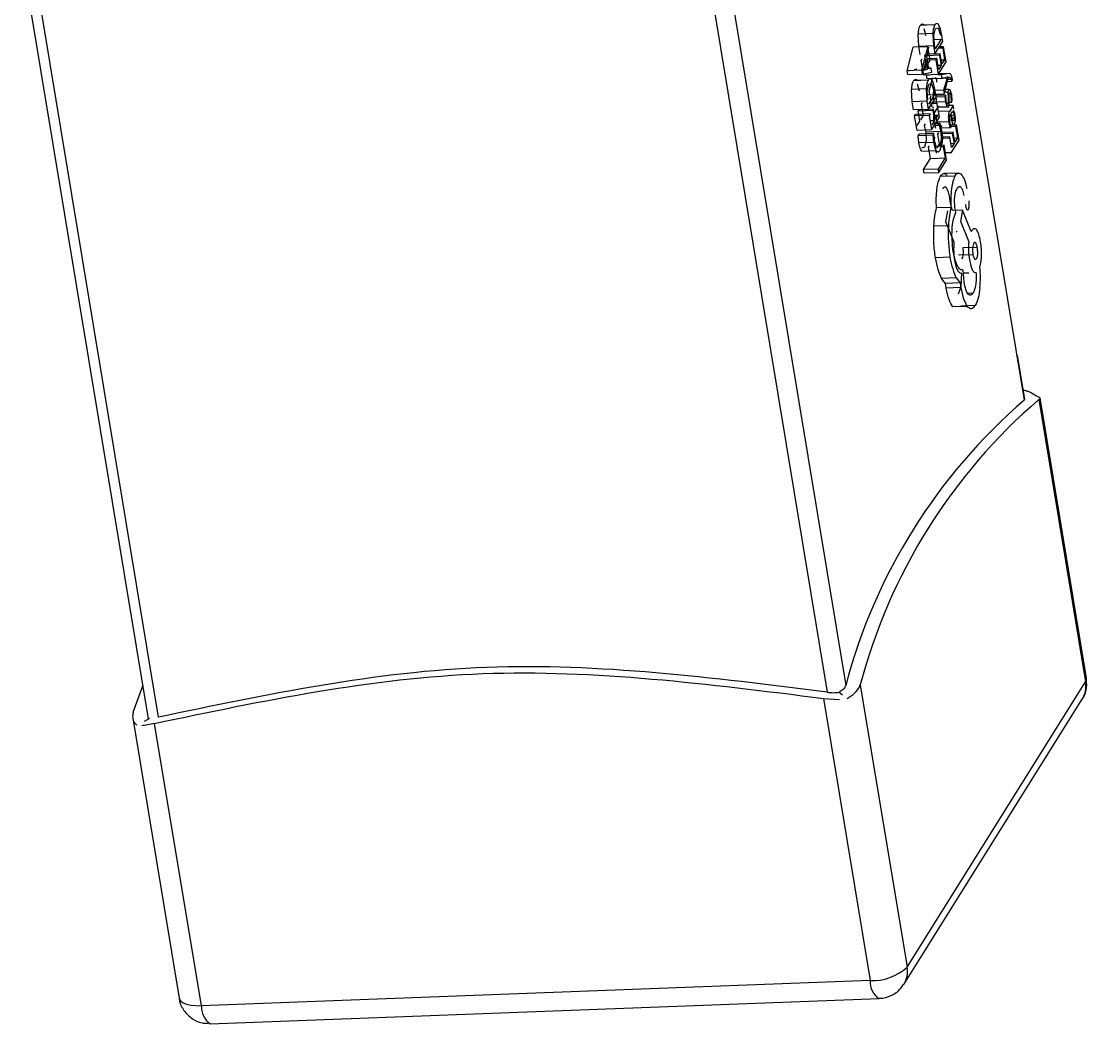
# Model space of a CAD drawing. Header units: millimetres. Extents: x -294 to 2792, y 5 to 1659.
# Drawn here: x 714.973 to 715.113, y 559.0104 to 559.1421 of the extents above; entities that cross this region are included whole.
import ezdxf

# ---------------------------------------------------------------- set-up
doc = ezdxf.new("R2010")
doc.units = ezdxf.units.MM
doc.layers.get('0').update_dxf_attribs({"lineweight": 18})

msp = doc.modelspace()

# ---------------------------------------------------------------- linework, layer by layer
at = {"color": 7, "linetype": 'Continuous', "lineweight": 25}
for p, q in [((715.0886440960863, 559.1897824183065), (715.1048002325268, 559.0922954395238)), ((715.0646053013754, 559.1558599125326), (715.0813506553045, 559.0548175643697)), ((715.0621853859631, 559.1549736022705), (715.0789307398921, 559.0539312541076)), ((714.9910642081481, 559.0506388572016), (714.9743188542192, 559.1516812053648)), ((714.9730406554507, 559.1510519512406), (714.9897202266349, 559.0504065396284)), ((715.0928098998287, 559.1416066873078), (715.0911452960561, 559.1415443138853)), ((715.0916244723667, 559.1416020526124), (715.0930539494251, 559.1416556157353)), ((715.0927803660937, 559.1404681624052), (715.0908702240993, 559.1403965885595)), ((715.0909655136375, 559.1387738417393), (715.0908702240993, 559.1403965885595)), ((715.0915998282189, 559.1411318068795), (715.0918908362725, 559.1402011153714)), ((715.0927803660937, 559.1404681624052), (715.0928756556318, 559.138845415585)), ((715.0929180540837, 559.1402441593644), (715.0931426471512, 559.141117981386)), ((715.0929980598097, 559.1390170426456), (715.0929180540837, 559.1402441593644)), ((715.0931426471512, 559.141117981386), (715.0935099702134, 559.1412033807254)), ((715.0935099702134, 559.1412033807254), (715.0938009782668, 559.1402726892172)), ((715.094087904757, 559.1394434891271), (715.0939187056532, 559.1404644454362)), ((715.0921250745145, 559.1387343606837), (715.0902149325201, 559.1386627868378)), ((715.0928756556318, 559.138845415585), (715.0909655136375, 559.1387738417393)), ((715.0911410026706, 559.137714931664), (715.0909655136375, 559.1387738417393)), ((715.0921250745145, 559.1387343606838), (715.0913226142966, 559.135663599278)), ((715.092212819031, 559.138204905646), (715.0921250745145, 559.1387343606837)), ((715.0921757700789, 559.1384818097655), (715.09229396921, 559.1386707194519)), ((715.0928756556318, 559.138845415585), (715.0930511446651, 559.1377865055099)), ((715.0929536204011, 559.1396986481263), (715.0938902952659, 559.1397337457381)), ((715.0930909935181, 559.1384562757511), (715.0929980598097, 559.1390170426456)), ((715.0930511446651, 559.1377865055099), (715.094087904757, 559.1394434891271)), ((715.0938902952659, 559.1397337457381), (715.0930909935181, 559.1384562757511)), ((715.0942041112045, 559.1387422932976), (715.0936358498446, 559.1387210002989)), ((715.0942041112045, 559.1387422932976), (715.0940859120733, 559.1385533836113)), ((715.0945349614966, 559.1367459251989), (715.0942041112045, 559.1387422932976)), ((715.0894124723023, 559.1355920254322), (715.0902149325201, 559.1386627868378)), ((715.0917397236115, 559.1375448734756), (715.0918584527834, 559.1377346302907)), ((715.0919597138958, 559.1362174405049), (715.0917397236115, 559.1375448734756)), ((715.0919919891713, 559.1373731030071), (715.092212819031, 559.138204905646)), ((715.0922481465504, 559.1358274358811), (715.0919919891713, 559.1373731030071)), ((715.0936498656058, 559.1376164473214), (715.0920405842891, 559.1375561468551)), ((715.0930511446651, 559.1377865055099), (715.0920922013487, 559.1377505734895)), ((715.092427210011, 559.1369646079642), (715.0921757700789, 559.1384818097655)), ((715.0937685947779, 559.1378062041364), (715.0930514134953, 559.1377793310438)), ((715.0940859120733, 559.1385533836113), (715.0935176507135, 559.1385320906126)), ((715.0937685947779, 559.1378062041364), (715.0936498656058, 559.1376164473214)), ((715.0936498656058, 559.1376164473214), (715.0938698558903, 559.1362890143506)), ((715.0939885850623, 559.1364787711657), (715.0937685947779, 559.1378062041364)), ((715.0940859120733, 559.1385533836113), (715.0943373520053, 559.13703618181)), ((715.0912712042114, 559.136929288705), (715.0913904634243, 559.1371198926487)), ((715.0915880594102, 559.1350173677358), (715.0912712042114, 559.136929288705)), ((715.091899380847, 559.13703786789), (715.0915613912658, 559.1357883854122)), ((715.0916279082631, 559.1356871379769), (715.0919597138958, 559.1362174405049)), ((715.0921058477832, 559.1357920355166), (715.091899380847, 559.13703786789)), ((715.0933006054189, 559.1371914664943), (715.0920299814384, 559.1371438556649)), ((715.0931813462058, 559.1370008625507), (715.0920606385314, 559.1369588691499)), ((715.0920784430679, 559.13640719732), (715.092427210011, 559.1369646079642)), ((715.0925908437941, 559.1359238843014), (715.0922343761332, 559.1359105273042)), ((715.0925908437941, 559.1359238843012), (715.0922481465504, 559.1358274358811)), ((715.0926785883108, 559.1353944292636), (715.0925908437941, 559.1359238843014)), ((715.0933006054189, 559.1371914664943), (715.0931813462058, 559.1370008625507)), ((715.0931813462058, 559.1370008625507), (715.0934982014046, 559.1350889415817)), ((715.0935380502575, 559.1357587118229), (715.0933006054189, 559.1371914664943)), ((715.0938698558903, 559.1362890143506), (715.0934527554122, 559.1362733854155)), ((715.0934982014046, 559.1350889415817), (715.0945349614966, 559.1367459251989)), ((715.0938698558903, 559.1362890143506), (715.0935380502575, 559.1357587118229)), ((715.093898930097, 559.1370197539516), (715.0943373520053, 559.13703618181)), ((715.0943373520053, 559.13703618181), (715.0939885850623, 559.1364787711657)), ((715.0913226142966, 559.135663599278), (715.0894124723023, 559.1355920254322)), ((715.0894973863506, 559.1350796495893), (715.0894124723023, 559.1355920254322)), ((715.0894973863506, 559.1350796495891), (715.0914075283449, 559.135151223435)), ((715.0896727922801, 559.1355868199175), (715.0895901127831, 559.1355314893196)), ((715.090338004556, 559.1357558620354), (715.0906807017998, 559.1358523104554)), ((715.0913226142966, 559.135663599278), (715.0914075283449, 559.1351512234351)), ((715.0914075283449, 559.135151223435), (715.0926785883108, 559.1353944292636)), ((715.0915613912658, 559.1357883854122), (715.0915002547774, 559.1356030631656)), ((715.0915002547774, 559.1356030631656), (715.0915829342744, 559.1356583937633)), ((715.0915177015912, 559.1356559494665), (715.0915829342744, 559.1356583937633)), ((715.0915557960947, 559.1357714248421), (715.0921058477832, 559.1357920355166)), ((715.0915829342744, 559.1356583937633), (715.0921058477832, 559.1357920355166)), ((715.0934982014046, 559.1350889415817), (715.0915880594102, 559.1350173677358)), ((715.0919673793688, 559.1349899229318), (715.0930190759766, 559.1351489713963)), ((715.0920472614735, 559.134507910102), (715.0919673793688, 559.1349899229318)), ((715.0939574034679, 559.1345794839477), (715.0920472614735, 559.134507910102)), ((715.092302947108, 559.1329650895085), (715.0927446988885, 559.1345472308111)), ((715.0927446988885, 559.1345472308111), (715.0927943737734, 559.1347127137623)), ((715.0933074772051, 559.1343677336547), (715.093124090925, 559.134677122608)), ((715.0938775213632, 559.1350614967776), (715.0934997601626, 559.1350473419021)), ((715.0949292179711, 559.1352205452421), (715.0935481660057, 559.1351687966284)), ((715.094929217971, 559.1352205452421), (715.0938775213632, 559.1350614967776)), ((715.0938775213632, 559.1350614967776), (715.0939574034679, 559.1345794839477)), ((715.0939574034679, 559.1345794839477), (715.0946349796928, 559.1347466933959)), ((715.094654840883, 559.134618804657), (715.0940204091376, 559.1345950322253)), ((715.0946548408831, 559.134618804657), (715.0942130891023, 559.1330366633543)), ((715.0942992611366, 559.1325166967582), (715.094865794148, 559.1347375272727)), ((715.0947044979624, 559.1347844794769), (715.0946349560592, 559.1347470777159)), ((715.094704515754, 559.1347842875862), (715.094654840883, 559.134618804657)), ((715.094865794148, 559.1347375272727), (715.0950342329195, 559.1347486964539)), ((715.0950342329195, 559.1347486964539), (715.0952175896011, 559.1344392610308)), ((715.0953620123913, 559.1343364367973), (715.095322922767, 559.1346532141229)), ((715.091906008152, 559.1331911347321), (715.0899958661576, 559.1331195608863)), ((715.0900911556956, 559.1314968140662), (715.0899958661576, 559.1331195608863)), ((715.0921810801088, 559.1343388600578), (715.0902709381144, 559.1342672862121)), ((715.0907254702772, 559.1338547792064), (715.0910164783305, 559.1329240876981)), ((715.0907501144247, 559.1343250249392), (715.0922381147093, 559.1343807809527)), ((715.091906008152, 559.1331911347321), (715.0920012976902, 559.1315683879119)), ((715.0920436961418, 559.132967131691), (715.0922682892095, 559.1338409537128)), ((715.0922682892095, 559.1338409537128), (715.0926356122717, 559.1339263530522)), ((715.0926356122717, 559.1339263530522), (715.092926620325, 559.132995661544)), ((715.0932135468153, 559.1321664614538), (715.0930443477116, 559.1331874177628)), ((715.09333592965, 559.1340795627764), (715.0933074772051, 559.1343677336547)), ((715.0948784110799, 559.1331362713247), (715.0944532503901, 559.1331203403699)), ((715.0952460716221, 559.1341511366209), (715.094711092416, 559.1341310907188)), ((715.0948784110799, 559.1331362713247), (715.0947817603322, 559.132784974168)), ((715.0952175896011, 559.1344392610308), (715.094785577069, 559.1344230733346)), ((715.095088016641, 559.1330932182651), (715.094864259364, 559.1330848339834)), ((715.095088016641, 559.1330932182651), (715.0948784110799, 559.1331362713247)), ((715.0952748512512, 559.1324148904033), (715.095088016641, 559.1330932182651)), ((715.0952176191994, 559.1344393075004), (715.0952460716445, 559.1341511366223)), ((715.0952460716561, 559.1341511365526), (715.0953620123913, 559.1343364367973)), ((715.0921237018678, 559.1317400149724), (715.0920436961418, 559.132967131691)), ((715.0920792624593, 559.132421620453), (715.0930159373241, 559.1324567180648)), ((715.0921767867234, 559.1305094778367), (715.0932135468153, 559.1321664614538)), ((715.0930159373241, 559.1324567180648), (715.0922166355763, 559.1311792480776)), ((715.0923891191421, 559.1324451229125), (715.092302947108, 559.1329650895085)), ((715.0924661899351, 559.1321014363959), (715.0925918836301, 559.1323023242095)), ((715.0925374257296, 559.1314207795908), (715.0924661899351, 559.1321014363959)), ((715.0928716183379, 559.1327134003221), (715.0929682690856, 559.1330646974789)), ((715.0928750618126, 559.1319604005336), (715.0928716183379, 559.1327134003221)), ((715.09288630706, 559.1314070952799), (715.0928750618126, 559.1319604005336)), ((715.092926620325, 559.132995661544), (715.0930159373241, 559.1324567180648)), ((715.0942130891023, 559.1330366633543), (715.0930763903553, 559.1329940707611)), ((715.0942992611366, 559.1325166967581), (715.0931625623897, 559.132474104165)), ((715.0945020256061, 559.1323738980642), (715.0931873331699, 559.1323246359706)), ((715.0943763319294, 559.1321730102417), (715.0931898268167, 559.1321285513825)), ((715.0933063397038, 559.1313403045953), (715.0932511531521, 559.1322194353489)), ((715.0942130891023, 559.1330366633543), (715.0942992611366, 559.1325166967581)), ((715.0947817603322, 559.132784974168), (715.0943637025144, 559.1327693093608)), ((715.0945020256204, 559.132373897977), (715.0943763319294, 559.1321730102417)), ((715.0943763319294, 559.1321730102417), (715.094447567724, 559.1314923534366)), ((715.0945610216652, 559.1316161070305), (715.0945020256061, 559.1323738980642)), ((715.0947817603322, 559.132784974168), (715.0947852038071, 559.1320319743793)), ((715.0947852038071, 559.1320319743793), (715.0947964490545, 559.1314786691257)), ((715.0949339589857, 559.1318544632), (715.0949195457582, 559.1324471113305)), ((715.094930722098, 559.1311255913773), (715.0949339589857, 559.1318544632)), ((715.0951612951466, 559.1322910091949), (715.0952164816982, 559.131411878441)), ((715.0953505820578, 559.1316262019866), (715.0952748512512, 559.1324148904033)), ((715.0920012976902, 559.1315683879119), (715.0900911556956, 559.1314968140662)), ((715.0902666447289, 559.1304379039908), (715.0900911556956, 559.1314968140662)), ((715.0921767867234, 559.1305094778367), (715.0902666447289, 559.1304379039908)), ((715.0908653656696, 559.1302678458021), (715.0909840948418, 559.1304576026172)), ((715.0927755076641, 559.1303394196478), (715.0908653656696, 559.1302678458021)), ((715.091085355954, 559.1289404128315), (715.0908653656696, 559.1302678458021)), ((715.0913014121372, 559.1312047820923), (715.0914196112683, 559.1313936917786)), ((715.0915528520691, 559.1296875802909), (715.0913014121372, 559.1312047820923)), ((715.0920012976902, 559.1315683879119), (715.0921767867234, 559.1305094778367)), ((715.0928942368361, 559.130529176463), (715.0921770555537, 559.1305023033705)), ((715.0927179704105, 559.1307804054949), (715.0925374257296, 559.1314207795908)), ((715.0932115541316, 559.131276355938), (715.0926432927718, 559.1312550629392)), ((715.0929252985593, 559.1307349127651), (715.0927179704105, 559.1307804054949)), ((715.0933297532628, 559.1314652656245), (715.0927614919029, 559.1314439726258)), ((715.0928942368361, 559.130529176463), (715.0927755076641, 559.1303394196478)), ((715.0927755076641, 559.1303394196478), (715.0929954979484, 559.1290119866773)), ((715.0931142271206, 559.1292017434924), (715.0928942368361, 559.130529176463)), ((715.0930943180883, 559.1302045362802), (715.0935708248994, 559.1309661049262)), ((715.0933297532628, 559.1314652656245), (715.0932115541316, 559.131276355938)), ((715.0936606035548, 559.1294688975257), (715.0933297532628, 559.1314652656245)), ((715.094447567724, 559.1314923534366), (715.0933321904072, 559.1314505597667)), ((715.094628112405, 559.1308519793406), (715.0934387763772, 559.1308074144059)), ((715.0948354405538, 559.1308064866108), (715.0934475487073, 559.1307544817038)), ((715.0950044600827, 559.1302761101259), (715.0935359465784, 559.1302210842905)), ((715.094447567724, 559.1314923534366), (715.094628112405, 559.1308519793406)), ((715.0946488537368, 559.1312931843623), (715.0945605937878, 559.1316153875164)), ((715.0954809668938, 559.1310376787721), (715.0945852199171, 559.1310041147459)), ((715.094628112405, 559.1308519793406), (715.0948354405538, 559.1308064866108)), ((715.0948354405538, 559.1308064866108), (715.094930722098, 559.1311255913773)), ((715.0952164816982, 559.131411878441), (715.0949319461381, 559.1314012167708)), ((715.0954809668938, 559.1310376787721), (715.0950044600827, 559.1302761101259)), ((715.0952164816982, 559.131411878441), (715.0953505820578, 559.1316262019866)), ((715.0955580185303, 559.130572745137), (715.0954809668938, 559.1310376787721)), ((715.0903968462696, 559.1296522610318), (715.0905161054826, 559.1298428649754)), ((715.0923069882641, 559.1297238348776), (715.0903968462696, 559.1296522610318)), ((715.0907137014684, 559.1277403400626), (715.0903968462696, 559.1296522610318)), ((715.092426247477, 559.1299144388212), (715.0905161054826, 559.1298428649754)), ((715.0907535503214, 559.1284101103038), (715.091085355954, 559.1289404128315)), ((715.0912040851262, 559.1291301696467), (715.0915528520691, 559.1296875802909)), ((715.092426247477, 559.1299144388212), (715.0923069882641, 559.1297238348776)), ((715.0923069882641, 559.1297238348776), (715.092623843463, 559.1278119139083)), ((715.0929954979484, 559.1290119866773), (715.0925783974703, 559.1289963577422)), ((715.092623843463, 559.1278119139083), (715.0936606035548, 559.1294688975257)), ((715.0929954979484, 559.1290119866773), (715.0926636923158, 559.1284816841495)), ((715.0930245721553, 559.1297427262783), (715.0934629940635, 559.1297591541367)), ((715.0934629940635, 559.1297591541367), (715.0931142271206, 559.1292017434924)), ((715.0933381440908, 559.129012411562), (715.0931772001751, 559.12974892106)), ((715.0948823591009, 559.1288687993524), (715.0932467814116, 559.1288075135496)), ((715.0952482860852, 559.1290839854079), (715.0949855723674, 559.1290741414114)), ((715.0950873421697, 559.1298204949057), (715.0952482860852, 559.1290839854079)), ((715.0951864598267, 559.1299789079611), (715.0952574853135, 559.1300924231987)), ((715.0953126219757, 559.1293956375449), (715.0951864598267, 559.1299789079611)), ((715.0955856498435, 559.1297263851635), (715.0952438510818, 559.1297135778163)), ((715.0954415691133, 559.1301345975883), (715.0952836869981, 559.1301286816773)), ((715.0956110681047, 559.1293181483462), (715.0953328147432, 559.1293077220724)), ((715.0954200708047, 559.129040574391), (715.0955470006803, 559.1290453305083)), ((715.092623843463, 559.1278119139083), (715.0907137014684, 559.1277403400626)), ((715.0917023837045, 559.1283807561573), (715.0918306536136, 559.128585761288)), ((715.0919306397886, 559.127533397414), (715.0917023837045, 559.1283807561573)), ((715.093840781783, 559.1276049712599), (715.0919306397886, 559.127533397414)), ((715.0919794858322, 559.1264053005403), (715.0919306397886, 559.127533397414)), ((715.0931923952342, 559.127994564154), (715.0929722171065, 559.1287972255066)), ((715.093010430104, 559.1284297692212), (715.093612525699, 559.1284523300033)), ((715.0937407956079, 559.1286573351338), (715.093138700013, 559.1286347743517)), ((715.0937407956079, 559.1286573351338), (715.093612525699, 559.1284523300033)), ((715.093612525699, 559.1284523300033), (715.093840781783, 559.1276049712599)), ((715.0939715201173, 559.1277263095805), (715.0937407956079, 559.1286573351338)), ((715.093840781783, 559.1276049712599), (715.0938896278266, 559.1264768743862)), ((715.0938793974852, 559.1282020322075), (715.0939975966164, 559.1283909418938)), ((715.0941308374171, 559.126684830406), (715.0938793974852, 559.1282020322075)), ((715.0951025372285, 559.1280661379999), (715.0938984852816, 559.1280210216531)), ((715.0940413408158, 559.1262248796916), (715.0939715201173, 559.1277263095805)), ((715.0954722221843, 559.1275264265782), (715.0939834094638, 559.1274706401224)), ((715.0951025372285, 559.1280661379999), (715.095228686974, 559.1282677546159)), ((715.0951228982809, 559.1284893481426), (715.0954872483192, 559.128503000496)), ((715.0959077386109, 559.1284625157396), (715.0951451881272, 559.1284339426435)), ((715.0957895394796, 559.1282736060532), (715.0952189712401, 559.1282522266148)), ((715.0954722221843, 559.1275264265782), (715.0953534930121, 559.1273366697633)), ((715.0956922124686, 559.1261989936077), (715.0954722221843, 559.1275264265782)), ((715.0959077386109, 559.1284625157396), (715.0957895394796, 559.1282736060532)), ((715.0957895394796, 559.1282736060532), (715.0960409794116, 559.126756404252)), ((715.0962385889027, 559.1264661476407), (715.0959077386109, 559.1284625157396)), ((715.0908617387629, 559.1270372101365), (715.0910016695728, 559.1272608520972)), ((715.0927718807573, 559.1271087839822), (715.0908617387629, 559.1270372101365)), ((715.0909651046034, 559.1260898613153), (715.0908617387629, 559.1270372101365)), ((715.0928752465979, 559.1261614351611), (715.0909651046034, 559.1260898613153)), ((715.0929118115673, 559.1273324259429), (715.0910016695728, 559.1272608520972)), ((715.0917441063071, 559.1255682466052), (715.0919794858322, 559.1264053005403)), ((715.0929118115673, 559.1273324259429), (715.0927718807573, 559.1271087839822)), ((715.0927718807573, 559.1271087839822), (715.0928752465979, 559.1261614351611)), ((715.0929953096925, 559.1263593247114), (715.0929118115673, 559.1273324259429)), ((715.0929748316177, 559.1266495111469), (715.0930940908306, 559.1268401150905)), ((715.0932916868164, 559.1247375901779), (715.0929748316177, 559.1266495111469)), ((715.0932779551993, 559.1255316837586), (715.0929953096925, 559.1263593247114)), ((715.0934433510178, 559.1272650959174), (715.0935620801897, 559.1274548527325)), ((715.0936633413021, 559.125937662947), (715.0934433510178, 559.1272650959174)), ((715.0938896278266, 559.1264768743862), (715.0936542483017, 559.1256398204509)), ((715.0937455404818, 559.125149639979), (715.0940413408158, 559.1262248796916)), ((715.0937820704742, 559.1261274197617), (715.0941308374171, 559.126684830406)), ((715.0953534930121, 559.1273366697633), (715.0939920118149, 559.1272856544747)), ((715.0950042328251, 559.1269116889364), (715.0940111327179, 559.1268744770463)), ((715.094884973612, 559.1267210849926), (715.0940197734724, 559.1266886655695)), ((715.0950042328251, 559.1269116889364), (715.094884973612, 559.1267210849926)), ((715.0952416776638, 559.1254789342648), (715.0950042328251, 559.1269116889364)), ((715.0952018288108, 559.1248091640235), (715.0962385889027, 559.1264661476407)), ((715.0953534930121, 559.1273366697633), (715.0955734832967, 559.1260092367926)), ((715.0956025575033, 559.1267399763937), (715.0960409794116, 559.126756404252)), ((715.0960409794116, 559.126756404252), (715.0956922124686, 559.1261989936077)), ((715.0932538641081, 559.1250419191606), (715.0913437221136, 559.1249703453148)), ((715.0913678132048, 559.1254601099128), (715.0917441063071, 559.1255682466052)), ((715.0922411276051, 559.1255344894313), (715.0923593267362, 559.1257233991178)), ((715.0924861203594, 559.1240561902404), (715.0922411276051, 559.1255344894313)), ((715.0936542483017, 559.1256398204509), (715.0932779551993, 559.1255316837586)), ((715.0933315356693, 559.1254073604189), (715.0936633413021, 559.125937662947)), ((715.0941512695996, 559.1256060632771), (715.093868185248, 559.1255954559841)), ((715.0942694687308, 559.1257949729636), (715.0939194648157, 559.1257818581656)), ((715.0942694687308, 559.1257949729636), (715.0941512695996, 559.1256060632771)), ((715.0941512695996, 559.1256060632771), (715.0943962623538, 559.1241277640861)), ((715.0945938718448, 559.1238375074752), (715.0942694687308, 559.1257949729636)), ((715.0952018288108, 559.1248091640235), (715.0944375887974, 559.12478052762)), ((715.0955734832967, 559.1260092367926), (715.0951563828183, 559.1259936078574)), ((715.0955734832967, 559.1260092367926), (715.0952416776638, 559.1254789342648)), ((715.0915675593986, 559.1225881163097), (715.0924861203594, 559.1240561902404)), ((715.0924861203594, 559.1240561902404), (715.0943962623538, 559.1241277640861)), ((715.0943962623538, 559.1241277640861), (715.093477701393, 559.1226596901554)), ((715.0935571117531, 559.1221805238578), (715.0945938718448, 559.1238375074752)), ((715.093477701393, 559.1226596901554), (715.0915675593986, 559.1225881163097)), ((715.0916469697587, 559.1221089500121), (715.0915675593986, 559.1225881163097)), ((715.0935571117531, 559.1221805238578), (715.0916469697587, 559.1221089500121)), ((715.093477701393, 559.1226596901554), (715.0935571117531, 559.1221805238578)), ((715.0961768367588, 559.1221360601337), (715.0942666947643, 559.122064486288)), ((715.0938041223162, 559.1217094340718), (715.0957142643105, 559.1217810079174)), ((715.0951690865787, 559.1179177214038), (715.0949722705338, 559.119105319792)), ((715.0970792285731, 559.1179892952496), (715.0970980994999, 559.1178191683962)), ((715.0951813691294, 559.1176265758528), (715.0932712271351, 559.117555002007)), ((715.0945025794593, 559.115750908432), (715.0947576719095, 559.1171934236529)), ((715.096667813904, 559.1172649974988), (715.0957536546232, 559.1172307435555)), ((715.0957937279165, 559.1169695858548), (715.0957587384307, 559.1171807142558)), ((715.096667813904, 559.1172649974988), (715.0964127214536, 559.1158224822776)), ((715.0978256035685, 559.114442039733), (715.096667813904, 559.1172649974988)), ((715.0929250770491, 559.1151991857871), (715.0948352190436, 559.1152707596327)), ((715.095604641963, 559.1130391733275), (715.0945025794593, 559.115750908432)), ((715.0964127214536, 559.1158224822776), (715.0975147839574, 559.1131107471732)), ((715.095915461574, 559.1143704658872), (715.0959891741562, 559.1144882757279)), ((715.0978993161507, 559.1145598495734), (715.0977791327654, 559.1145553462502)), ((715.0978993161507, 559.1145598495734), (715.0978256035685, 559.114442039733)), ((715.0986355700052, 559.1123650499728), (715.0967254280107, 559.112293476127)), ((715.0950467353529, 559.1110689625913), (715.0931365933585, 559.1109973887455)), ((715.0961511486333, 559.1113756441928), (715.0980612906276, 559.1114472180387)), ((715.0968995886208, 559.1078213411125), (715.0967783519635, 559.1093967826625)), ((715.095859057217, 559.1083614919457), (715.0939489152225, 559.1082899181)), ((715.0944656929296, 559.1076470741974), (715.0939489152225, 559.1082899181)), ((715.095859057217, 559.1083614919457), (715.0963758349242, 559.1077186480433)), ((715.0975346951074, 559.1089918582672), (715.0968115976018, 559.1089647634914)), ((715.0963758349242, 559.1077186480433), (715.0944656929296, 559.1076470741974)), ((715.0945515452612, 559.1070165177214), (715.0944656929296, 559.1076470741974)), ((715.0964616872557, 559.1070880915674), (715.0945515452612, 559.1070165177214)), ((715.0963758349242, 559.1077186480433), (715.0964616872557, 559.1070880915674)), ((715.0980740834314, 559.1063603319888), (715.0973681470549, 559.1063338802478)), ((715.0973184820016, 559.1046186051658), (715.095408340007, 559.1045470313202)), ((715.0983645438928, 559.1047202062762), (715.0964544018983, 559.1046486324303)), ((715.1048860488521, 559.0924128569276), (715.1039251741295, 559.0982108256466)), ((715.1064347793493, 559.0928434889737), (715.1068466766482, 559.0926686374044)), ((715.1129821909689, 559.0557930176386), (715.10688207564, 559.0926014350364)), ((715.1048002325268, 559.0922954395238), (715.1048792331658, 559.0924121286681)), ((715.1067103745214, 559.0923670133694), (715.112856299025, 559.0552821809972)), ((714.9877536975772, 559.0513104459267), (714.9890015252232, 559.0547432218245)), ((715.083260797299, 559.0548891382157), (715.0894067218027, 559.0178043058432)), ((715.0894067218027, 559.0178043058432), (715.112856299025, 559.0552821809972)), ((715.0804821105016, 559.0539105164083), (715.080914011503, 559.0535615599945)), ((715.0784209664744, 559.0531165176913), (715.0805408314608, 559.0529651315429)), ((715.0784209664744, 559.0531165176913), (715.084566890978, 559.0160316853189)), ((715.0889773771879, 559.0155394771764), (715.1124269544104, 559.0530173523302)), ((714.9876738988812, 559.0505214801982), (714.9937737301369, 559.0137147769129)), ((714.9892271957701, 559.0501260153972), (714.9899141292346, 559.0505168661448)), ((714.9967003592341, 559.012739288413), (714.9905544347304, 559.0498241207854)), ((715.084566890978, 559.0160316853189), (714.9967003592341, 559.012739288413)), ((714.9978696826889, 559.010371566359), (715.085736214433, 559.0136639632649)), ((715.0854734013147, 559.0137416428535), (715.0862404221544, 559.0137149822203))]:
    msp.add_line(p, q, dxfattribs=at)
for points in [[(715.112856299025, 559.0552821809972), (715.1129817970599, 559.0555973248341), (715.112982190969, 559.0557930176385)], [(714.9937737301369, 559.0137147769129), (714.9938002602015, 559.013612937767), (714.9939770261495, 559.0133444516889), (714.9942976288739, 559.0131153292527), (714.9947497477916, 559.012934375505), (714.9953160082263, 559.0128085443971), (714.995974649107, 559.0127426715476), (714.9967003592341, 559.012739288413)]]:
    msp.add_lwpolyline(points, dxfattribs=at)
for centre, radius, start, end in [((715.1533762366214, 559.0358268257229), 0.07448712988429784, 130.7031104247122, 165.2291827610435), ((715.1552863786175, 559.0358983995673), 0.07448712988618374, 130.7031104247, 165.2291827599627), ((715.1096776145096, 559.0547116558246), 0.003229478939509053, 328.3562040107831, 10.17537208996991), ((715.0848440735755, 559.0227683533899), 0.0067423680477031, 267.6438738227782, 312.5873175484022), ((715.0862292930261, 559.0172337453681), 0.003228249198241859, 327.9723764887866, 10.17992608847141), ((715.0872051311113, 559.0158596132206), 0.002643845647586985, 176.2683227586774, 236.1522461431947), ((714.9993274928867, 559.012564122779), 0.002632966811012701, 176.1854172969351, 236.3804394412605)]:
    msp.add_arc(centre, radius, start, end, dxfattribs=at)
for points, knots in [([(715.0908702240993, 559.1403965885595), (715.0908966956905, 559.140634441723), (715.0909510146508, 559.1411225097216), (715.0910794512503, 559.1414013582937), (715.0911452960561, 559.1415443138853)], [0, 0, 0, 0, 0.0005822689359850854, 0.001194799472155161, 0.001194799472155161, 0.001194799472155161, 0.001194799472155161]), ([(715.0911452960561, 559.1415443138853), (715.0912241561199, 559.1416331832085), (715.0913772940163, 559.1418057580267), (715.091543739727, 559.1416685862541), (715.0916244723667, 559.1416020526124)], [0, 0, 0, 0, 0.0003449407590956476, 0.0006698384405462428, 0.0006698384405462428, 0.0006698384405462428, 0.0006698384405462428]), ([(715.0930554380506, 559.1416158877311), (715.0929895932449, 559.1414729321395), (715.0928611566454, 559.1411940835676), (715.092806837685, 559.1407060155689), (715.0927803660937, 559.1404681624052)], [0, 0, 0, 0, 0.0006125305361961654, 0.001194799472139633, 0.001194799472139633, 0.001194799472139633, 0.001194799472139633]), ([(715.0935346143609, 559.1416736264582), (715.0934538817213, 559.1417401601), (715.0932874360109, 559.1418773318727), (715.0931342981145, 559.1417047570542), (715.0930554380506, 559.1416158877311)], [0, 0, 0, 0, 0.0003248976815305031, 0.0006698384406008738, 0.0006698384406008738, 0.0006698384406008738, 0.0006698384406008738]), ([(715.0939187056532, 559.1404644454362), (715.0938661574278, 559.1407244547123), (715.093764687094, 559.1412265311924), (715.0936094561749, 559.1415281880123), (715.0935346143609, 559.1416736264582)], [0, 0, 0, 0, 0.0006630331518410824, 0.001280313364643405, 0.001280313364643405, 0.001280313364643405, 0.001280313364643405]), ([(715.0926602564192, 559.1343965987849), (715.0925795237796, 559.1344631324266), (715.0924130780692, 559.1346003041992), (715.0922599401728, 559.134427729381), (715.0921810801088, 559.1343388600578)], [0, 0, 0, 0, 0.0003248976813767213, 0.0006698384403585018, 0.0006698384403585018, 0.0006698384403585018, 0.0006698384403585018]), ([(715.095322922767, 559.1346532141229), (715.0953008542652, 559.1347413746929), (715.0952561949161, 559.1349197825302), (715.0951613562086, 559.1350984721455), (715.0950503321129, 559.1352052976844), (715.0949715068774, 559.1352152213177), (715.0949292179711, 559.1352205452421)], [0, 0, 0, 0, 0.0001683148363969447, 0.0003406135639821476, 0.0005318668689657375, 0.0007532326513540002, 0.0007532326513540002, 0.0007532326513540002, 0.0007532326513540002]), ([(715.0899958661576, 559.1331195608863), (715.0900223377488, 559.1333574140498), (715.0900766567091, 559.1338454820484), (715.0902050933087, 559.1341243306205), (715.0902709381144, 559.1342672862121)], [0, 0, 0, 0, 0.0005822689360213614, 0.001194799472155161, 0.001194799472155161, 0.001194799472155161, 0.001194799472155161]), ([(715.0902709381144, 559.1342672862121), (715.0903497981783, 559.1343561555352), (715.0905029360746, 559.1345287303535), (715.090669381785, 559.1343915585809), (715.0907501144247, 559.1343250249392)], [0, 0, 0, 0, 0.0003449407589446354, 0.0006698384402984747, 0.0006698384402984747, 0.0006698384402984747, 0.0006698384402984747]), ([(715.0921810801088, 559.1343388600578), (715.0921152353031, 559.1341959044662), (715.0919867987037, 559.1339170558942), (715.0919324797434, 559.1334289878956), (715.091906008152, 559.1331911347321)], [0, 0, 0, 0, 0.000612530536052412, 0.001194799472016914, 0.001194799472016914, 0.001194799472016914, 0.001194799472016914]), ([(715.0930443477116, 559.1331874177628), (715.0929917994862, 559.1334474270388), (715.0928903291523, 559.133949503519), (715.0927350982332, 559.1342511603389), (715.0926602564192, 559.1343965987849)], [0, 0, 0, 0, 0.0006630331519049437, 0.00128031336477736, 0.00128031336477736, 0.00128031336477736, 0.00128031336477736]), ([(715.0932511531521, 559.1322194353489), (715.0932373120828, 559.1322844041888), (715.0932117954081, 559.13240417736), (715.0931638068195, 559.132538614825), (715.0931115677068, 559.1326146831041), (715.0930773597107, 559.1326097935246), (715.0930601516435, 559.1326073338595)], [0, 0, 0, 0, 0.0001412582206309977, 0.0002604163017281116, 0.0003674780907676722, 0.0004758506890160131, 0.0004758506890160131, 0.0004758506890160131, 0.0004758506890160131]), ([(715.0949197994157, 559.1324469163528), (715.0949212002124, 559.1324731684015), (715.0949239191192, 559.1325241228849), (715.0949346488237, 559.1325903646052), (715.0949500629055, 559.1326442383651), (715.0949634147203, 559.1326671193262), (715.0949702936381, 559.1326789077051)], [0, 0, 0, 0, 6.197872078158739e-05, 0.000120298942476904, 0.0001786190011823904, 0.0002405972618264774, 0.0002405972618264774, 0.0002405972618264774, 0.0002405972618264774]), ([(715.094970293638, 559.1326789077051), (715.0949875017053, 559.1326813673703), (715.0950217097015, 559.1326862569499), (715.095073948814, 559.1326101886708), (715.0951219374027, 559.1324757512058), (715.0951474540773, 559.1323559780348), (715.0951612951466, 559.1322910091949)], [0, 0, 0, 0, 0.0001083725982608283, 0.0002154343873354632, 0.0003345924684613695, 0.0004758506890740337, 0.0004758506890740337, 0.0004758506890740337, 0.0004758506890740337]), ([(715.0928342272985, 559.1311954422324), (715.0928470118578, 559.1312210000784), (715.0928656563689, 559.1312582726603), (715.0928810616219, 559.1313395530508), (715.0928845554151, 559.1313845404421), (715.09288630706, 559.1314070952799)], [0, 0, 0, 0, 0.0001150079449139359, 0.0001677231744960373, 0.0002207257652557662, 0.0002207257652557662, 0.0002207257652557662, 0.0002207257652557662]), ([(715.0947443692929, 559.1312670160783), (715.0947369134652, 559.1312570785319), (715.0947223448472, 559.1312376606583), (715.0946978714479, 559.1312343130375), (715.0946728050641, 559.131251690499), (715.0946570468514, 559.1312789904107), (715.0946488537368, 559.1312931843623)], [0, 0, 0, 0, 3.511895032341618e-05, 6.862210380142344e-05, 0.0001027982433154074, 0.0001398115157009001, 0.0001398115157009001, 0.0001398115157009001, 0.0001398115157009001]), ([(715.0947964490545, 559.1314786691257), (715.0947946974096, 559.131456114288), (715.0947912036166, 559.1314111268965), (715.0947757983635, 559.1313298465061), (715.0947571538524, 559.1312925739243), (715.0947443692929, 559.1312670160783)], [0, 0, 0, 0, 5.300259075443513e-05, 0.000105717820363581, 0.0002207257653118389, 0.0002207257653118389, 0.0002207257653118389, 0.0002207257653118389]), ([(715.0950044600827, 559.1302761101259), (715.0949806409005, 559.1302342444579), (715.0949398635395, 559.1301625723311), (715.0948809998995, 559.1299991568715), (715.0948430687372, 559.1298200917925), (715.0948235857345, 559.129588263821), (715.094824355636, 559.1294010388596), (715.0948414463618, 559.1291438586446), (715.0948650998921, 559.1289848342569), (715.0948823591009, 559.1288687993524)], [0, 0, 0, 0, 0.0002365373880445525, 0.0004049412928961013, 0.0006767481780412167, 0.0008021578649960991, 0.00102193854326179, 0.001135782596773598, 0.001443064350660643, 0.001443064350660643, 0.001443064350660643, 0.001443064350660643]), ([(715.0957121586, 559.1297761548126), (715.0957028183528, 559.1298282771593), (715.0956844806448, 559.1299306089682), (715.0956505087016, 559.1300624748768), (715.095613316853, 559.1301708956377), (715.0955749462385, 559.1302514686809), (715.0955357518692, 559.1303111791673), (715.0955096735952, 559.1303355690027), (715.0954965152542, 559.1303478754064)], [0, 0, 0, 0, 0.0001189063563279233, 0.0002334488626492493, 0.0003372201952308608, 0.0004396589552277371, 0.000530045188470066, 0.0006220992909555419, 0.0006220992909555419, 0.0006220992909555419, 0.0006220992909555419]), ([(715.0929722171065, 559.1287972255066), (715.0929548139387, 559.1289410283935), (715.0929296905092, 559.1291486240301), (715.0929258299859, 559.129428300331), (715.0929351069739, 559.1296155647615), (715.0929571480648, 559.1297877883279), (715.0930046837822, 559.130008562644), (715.0930575325464, 559.1301241095247), (715.0930943180883, 559.1302045362802)], [0, 0, 0, 0, 0.0003773200044182405, 0.000544703852352889, 0.0007061949505532475, 0.0008693854677735495, 0.001041643015927927, 0.001436120985489456, 0.001436120985489456, 0.001436120985489456, 0.001436120985489456]), ([(715.0937256118789, 559.1285191236909), (715.0936916343734, 559.1284906066487), (715.0936262589718, 559.1284357376094), (715.0935197727515, 559.1285067862741), (715.0934199272473, 559.1287043088854), (715.0933667131533, 559.128904782987), (715.0933381440908, 559.129012411562)], [0, 0, 0, 0, 0.0001984206790109049, 0.0003817770441567057, 0.0005744575939527743, 0.0007978171220406622, 0.0007978171220406622, 0.0007978171220406622, 0.0007978171220406622]), ([(715.0948823591009, 559.1288687993524), (715.0948897243973, 559.1288259285161), (715.0949044556348, 559.1287401830888), (715.0949293783332, 559.1286167013594), (715.094956478288, 559.1284981573217), (715.0949859604116, 559.1283858169344), (715.0950177733436, 559.1282809303909), (715.0950560607931, 559.1281707506101), (715.0950854393545, 559.1281046231638), (715.0951025372285, 559.1280661379999)], [0, 0, 0, 0, 0.0001129194839539597, 0.0002258488571042065, 0.0003387887042740719, 0.0004517387707030788, 0.0005646976330993944, 0.0006776625670860366, 0.000834938798052664, 0.000834938798052664, 0.000834938798052664, 0.000834938798052664]), ([(715.0949950706683, 559.1289937311204), (715.0949848175921, 559.1290648118852), (715.0949709945434, 559.1291606419434), (715.0949643712631, 559.1293141033867), (715.0949673745499, 559.1294167625293), (715.0949822032827, 559.1295436050964), (715.0950043883988, 559.1296368472345), (715.0950418073411, 559.1297404538304), (715.0950688189084, 559.129787934736), (715.0950873421697, 559.1298204949057)], [0, 0, 0, 0, 0.0001818458899966112, 0.0002451619971162676, 0.000370052327190707, 0.0004309769351166086, 0.0005894332521537922, 0.0006715483762443541, 0.0008507407714172965, 0.0008507407714172965, 0.0008507407714172965, 0.0008507407714172965]), ([(715.095228686974, 559.1282677546159), (715.0952159287183, 559.1282895196462), (715.0951904103234, 559.1283330529195), (715.0951537804018, 559.1284103449666), (715.0951188458998, 559.1284968596619), (715.0950860969274, 559.1285933127903), (715.0950560033812, 559.1286991412009), (715.0950243158014, 559.1288305216591), (715.0950059708816, 559.1289328998727), (715.0949950706683, 559.1289937311204)], [0, 0, 0, 0, 0.0001027712975482241, 0.0002055577672866371, 0.0003083592677443208, 0.000411173382112681, 0.0005139951386428603, 0.0006168177461793258, 0.0007673661054422212, 0.0007673661054422212, 0.0007673661054422212, 0.0007673661054422212]), ([(715.0952482860852, 559.1290839854079), (715.0952639145925, 559.1290161053585), (715.095291760165, 559.1288951623399), (715.0953317170787, 559.1287646069155), (715.0953678061411, 559.1286678980122), (715.0954137306121, 559.1285693800697), (715.095468745638, 559.1285045779113), (715.0955215371104, 559.1284922638499), (715.0955744503481, 559.128507813693), (715.0956108598908, 559.1285570402724), (715.0956357538732, 559.1285906975368)], [0, 0, 0, 0, 0.0001366662263954133, 0.0002435005000528243, 0.0002968524128560783, 0.0003838988310863563, 0.000536038006020367, 0.0006090289765839678, 0.0006819764678736422, 0.0008396720997284623, 0.0008396720997284623, 0.0008396720997284623, 0.0008396720997284623]), ([(715.0952574853135, 559.1300924231987), (715.0952652125686, 559.1301040137394), (715.0952806687869, 559.1301271973824), (715.0953051520106, 559.1301529991392), (715.0953304899817, 559.130170799322), (715.095356597428, 559.1301790564387), (715.0953839869373, 559.1301768798866), (715.0954125556561, 559.1301636556248), (715.0954318464126, 559.130144335228), (715.0954415691133, 559.1301345975884)], [0, 0, 0, 0, 3.268988525769144e-05, 6.538699581080568e-05, 9.809207468466805e-05, 0.0001308046705126334, 0.0001635225498610942, 0.0001993368310719448, 0.0002357299649266868, 0.0002357299649266868, 0.0002357299649266868, 0.0002357299649266868]), ([(715.0954327411619, 559.1290187384792), (715.0954250118842, 559.1290308067294), (715.0954134389883, 559.1290488762842), (715.0953958200716, 559.1290901415675), (715.0953792724738, 559.1291361736919), (715.0953639848794, 559.1291869972134), (715.0953494362227, 559.1292400192225), (715.095332891616, 559.1293051126729), (715.0953201807908, 559.1293618796311), (715.0953126219757, 559.1293956375449)], [0, 0, 0, 0, 6.175807161835589e-05, 9.246915111404149e-05, 0.0001539604971338894, 0.0002153918651906853, 0.000246082839470979, 0.0003074797351539497, 0.0003975587084848729, 0.0003975587084848729, 0.0003975587084848729, 0.0003975587084848729]), ([(715.0955470006803, 559.1290453305083), (715.0955380528223, 559.1290323993258), (715.0955246375477, 559.1290130119634), (715.0955054400102, 559.1289974542258), (715.0954906587331, 559.1289903358735), (715.0954755294749, 559.128988753301), (715.0954627933129, 559.1289925620109), (715.0954484305869, 559.1290010463819), (715.0954393424138, 559.1290112946123), (715.0954327411619, 559.1290187384792)], [0, 0, 0, 0, 3.817373882092228e-05, 5.72328249992099e-05, 7.629721523371528e-05, 9.536735801472375e-05, 0.0001144425713941273, 0.0001239676724842113, 0.0001492509806009903, 0.0001492509806009903, 0.0001492509806009903, 0.0001492509806009903]), ([(715.0954415691133, 559.1301345975884), (715.0954496429962, 559.1301249917993), (715.0954657929443, 559.1301057776251), (715.0954890331849, 559.1300661714196), (715.0955110686633, 559.1300184690882), (715.095531491958, 559.129962444594), (715.0955499775795, 559.1298992029093), (715.0955687193442, 559.1298213975299), (715.0955794271526, 559.1297613063178), (715.0955856498435, 559.1297263851635)], [0, 0, 0, 0, 5.929740521436704e-05, 0.0001186108366578121, 0.0001779355328207668, 0.0002372630957996352, 0.0002965839722302548, 0.0003558910343945571, 0.0004381741611881706, 0.0004381741611881706, 0.0004381741611881706, 0.0004381741611881706]), ([(715.0956110681047, 559.1293181483462), (715.0956099854512, 559.129302170667), (715.0956078198179, 559.1292702104976), (715.0956025463187, 559.1292249340282), (715.0955956945471, 559.1291826534749), (715.0955871873906, 559.1291442543313), (715.0955772060784, 559.129110351144), (715.0955640949539, 559.1290755370687), (715.095553437143, 559.1290567041065), (715.0955470006803, 559.1290453305083)], [0, 0, 0, 0, 3.760325205168342e-05, 7.521782604699187e-05, 0.0001128408745981923, 0.000150466176035742, 0.0001880866677277744, 0.0002256973042111351, 0.000283043783759456, 0.000283043783759456, 0.000283043783759456, 0.000283043783759456]), ([(715.0955856498435, 559.1297263851635), (715.0955885493494, 559.1297081489278), (715.0955943489441, 559.1296716727909), (715.0956015728248, 559.1296149442436), (715.0956074249659, 559.1295569221692), (715.0956115712219, 559.1294977961201), (715.0956137466321, 559.1294378449161), (715.0956139031506, 559.1293773329951), (715.0956120183323, 559.1293379853726), (715.0956110681047, 559.1293181483462)], [0, 0, 0, 0, 5.803956092397413e-05, 0.0001160907873613935, 0.0001741568133922698, 0.0002322401460502822, 0.000290341016490267, 0.0003496390855593318, 0.0004099292662414793, 0.0004099292662414793, 0.0004099292662414793, 0.0004099292662414793]), ([(715.0956357538732, 559.1285906975368), (715.0956508725569, 559.1286176435775), (715.0956697592765, 559.1286513053915), (715.0956930618127, 559.1287128880041), (715.0957085377069, 559.1287613242532), (715.095724729899, 559.1288272704502), (715.0957381788501, 559.1289010544474), (715.0957488580591, 559.1289819992942), (715.095753231811, 559.1290405194807), (715.0957554364575, 559.1290700173391)], [0, 0, 0, 0, 0.0001321661644932986, 0.00016510599446963, 0.0002310617735881666, 0.0002970369056802788, 0.0003630249319703507, 0.0004304614268947765, 0.0004990028679801574, 0.0004990028679801574, 0.0004990028679801574, 0.0004990028679801574]), ([(715.0957554364575, 559.1290700173391), (715.0957571052268, 559.1291023133049), (715.0957604427479, 559.1291669048983), (715.0957606875163, 559.1292673146902), (715.0957575350766, 559.1293682480242), (715.0957509810124, 559.1294686554374), (715.0957411814852, 559.1295705700142), (715.0957283971613, 559.1296736804114), (715.095717584991, 559.1297419112516), (715.0957121586, 559.1297761548126)], [0, 0, 0, 0, 9.846004995660896e-05, 0.0001969190688675965, 0.000295360268716082, 0.0003937734021915435, 0.0004921561474428274, 0.00060020476929122, 0.000709068135028878, 0.000709068135028878, 0.000709068135028878, 0.000709068135028878]), ([(715.0913437221136, 559.1249703453148), (715.091268758755, 559.1251009753701), (715.0911159205292, 559.1253673090331), (715.0910160109912, 559.1258459711125), (715.0909651046034, 559.1260898613153)], [0, 0, 0, 0, 0.0005865137544144592, 0.001195807168201934, 0.001195807168201934, 0.001195807168201934, 0.001195807168201934]), ([(715.0928752465979, 559.1261614351611), (715.0929261529858, 559.1259175449584), (715.0930260625239, 559.1254388828787), (715.0931789007495, 559.1251725492159), (715.0932538641081, 559.1250419191606)], [0, 0, 0, 0, 0.0006092934136140196, 0.001195807168026072, 0.001195807168026072, 0.001195807168026072, 0.001195807168026072]), ([(715.0932538641081, 559.1250419191606), (715.0933363335425, 559.1249863988942), (715.0935079566467, 559.124870858385), (715.0936643159523, 559.1250543308693), (715.0937455404818, 559.125149639979)], [0, 0, 0, 0, 0.0003231992343316177, 0.000672594110167472, 0.000672594110167472, 0.000672594110167472, 0.000672594110167472]), ([(715.0973058169278, 559.1200538805411), (715.097205921553, 559.1204645837531), (715.0970051033253, 559.1212902144829), (715.0967196015687, 559.1217130611), (715.0965761203114, 559.1219255661473)], [0, 0, 0, 0, 0.001014281041418301, 0.002038994515464621, 0.002038994515464621, 0.002038994515464621, 0.002038994515464621]), ([(715.0932712271351, 559.117555002007), (715.0932545286395, 559.1180021472583), (715.0932227159611, 559.1188540137025), (715.0933080979231, 559.1200505365591), (715.0935031527889, 559.1210479706974), (715.0937007538154, 559.1214829622178), (715.0938039906297, 559.1217102238857)], [0, 0, 0, 0, 0.001120180839004784, 0.002134081632893824, 0.003141284928682943, 0.004243190591425815, 0.004243190591425815, 0.004243190591425815, 0.004243190591425815]), ([(715.0957141326242, 559.1217817977313), (715.0956108958098, 559.1215545360635), (715.0954132947835, 559.1211195445431), (715.0952182399176, 559.120122110405), (715.0951328579556, 559.1189255875483), (715.095164670634, 559.1180737211042), (715.0951813691294, 559.1176265758528)], [0, 0, 0, 0, 0.00110190566270879, 0.002109108958451972, 0.003123009752284077, 0.004243190591177048, 0.004243190591177048, 0.004243190591177048, 0.004243190591177048]), ([(715.0949722705338, 559.119105319792), (715.0949128800679, 559.1193553991395), (715.0948020366611, 559.1198221347755), (715.094572013869, 559.1202594907719), (715.0943190919581, 559.1203537088785), (715.0941650870036, 559.1201798824915), (715.0940824067436, 559.120086560748)], [0, 0, 0, 0, 0.0004962629353040644, 0.0009262004194332731, 0.001357619245692139, 0.001857724025835414, 0.001857724025835414, 0.001857724025835414, 0.001857724025835414]), ([(715.0957587384307, 559.1171807142558), (715.0957196422756, 559.1174891524593), (715.0956634202023, 559.1179327008151), (715.0956502358116, 559.11853178759), (715.095666514341, 559.1189295700889), (715.0957100474435, 559.1192934493473), (715.0958066019967, 559.119756026708), (715.0959162799828, 559.1199932042072), (715.095992548738, 559.1201581345936)], [0, 0, 0, 0, 0.0008182737669126217, 0.001176715400244207, 0.001518696027960884, 0.001860676655685824, 0.002219118289030773, 0.003037392055968612, 0.003037392055968612, 0.003037392055968612, 0.003037392055968612]), ([(715.095992548738, 559.1201581345936), (715.096075228998, 559.1202514563372), (715.0962292339526, 559.1204252827245), (715.0964821558634, 559.1203310646177), (715.0967121786556, 559.1198937086212), (715.0968230220624, 559.1194269729855), (715.0968824125282, 559.1191768936378)], [0, 0, 0, 0, 0.0005001047802185249, 0.0009315236065453472, 0.001361461090747311, 0.001857724026169513, 0.001857724026169513, 0.001857724026169513, 0.001857724026169513]), ([(715.0955520507177, 559.117294681945), (715.0955178134143, 559.1172684896317), (715.095453208276, 559.1172190652361), (715.095351098672, 559.117280389804), (715.0952583885496, 559.1174614106279), (715.0952123535953, 559.1176484654127), (715.0951879575056, 559.1177475945503)], [0, 0, 0, 0, 0.0001965210692845565, 0.0003708315081657739, 0.0005451419565503055, 0.0007416630510908705, 0.0007416630510908705, 0.0007416630510908705, 0.0007416630510908705]), ([(715.0970980994999, 559.1178191683962), (715.0971224955898, 559.1177200392586), (715.0971685305441, 559.1175329844738), (715.0972612406664, 559.1173519636499), (715.0973633502705, 559.117290639082), (715.0974279554088, 559.1173400634776), (715.0974621927121, 559.117366255791)], [0, 0, 0, 0, 0.0001965210945261532, 0.0003708315429138889, 0.000545141981821202, 0.0007416630511424588, 0.0007416630511424588, 0.0007416630511424588, 0.0007416630511424588]), ([(715.0974621927121, 559.117366255791), (715.0974878535076, 559.1174340832887), (715.0975365277064, 559.117562740607), (715.0975798731619, 559.1178411020259), (715.0975906118496, 559.1181636277615), (715.0975730922364, 559.1183818621115), (715.097563864531, 559.118496807703)], [0, 0, 0, 0, 0.0003031724031276937, 0.0005750668913725124, 0.0008465862610000281, 0.001148748422942942, 0.001148748422942942, 0.001148748422942942, 0.001148748422942942]), ([(715.0929250770491, 559.1151991857871), (715.0929627942373, 559.1156405033454), (715.0930368240842, 559.1165067044818), (715.0931940873425, 559.1172100173608), (715.0932712271351, 559.117555002007)], [0, 0, 0, 0, 0.001215873522692135, 0.00238646980506819, 0.00238646980506819, 0.00238646980506819, 0.00238646980506819]), ([(715.0951813691294, 559.1176265758528), (715.0951042293369, 559.1172815912066), (715.0949469660786, 559.1165782783278), (715.0948729362317, 559.1157120771911), (715.0948352190436, 559.1152707596327)], [0, 0, 0, 0, 0.001170596282517745, 0.002386469805247448, 0.002386469805247448, 0.002386469805247448, 0.002386469805247448]), ([(715.095484637223, 559.1118022123073), (715.0954208912609, 559.1123090065602), (715.0953013092017, 559.1132597099199), (715.09529815596, 559.1147420498287), (715.0954678563464, 559.1160438481576), (715.0956804138526, 559.1166476826568), (715.0957937279165, 559.1169695858548)], [0, 0, 0, 0, 0.001398039264762887, 0.002622603983598514, 0.003847264834628027, 0.005245556697778869, 0.005245556697778869, 0.005245556697778869, 0.005245556697778869]), ([(715.0931365933585, 559.1109973887455), (715.0930492938288, 559.1116800550059), (715.0928728040872, 559.1130601723145), (715.0929075287303, 559.1144811072777), (715.0929250770491, 559.1151991857871)], [0, 0, 0, 0, 0.002087017290806934, 0.004219233986299785, 0.004219233986299785, 0.004219233986299785, 0.004219233986299785]), ([(715.0948352190436, 559.1152707596327), (715.0948176707246, 559.1145526811234), (715.0947829460816, 559.1131317461603), (715.0949594358233, 559.1117516288516), (715.0950467353529, 559.1110689625913)], [0, 0, 0, 0, 0.002132216695346577, 0.004219233986170827, 0.004219233986170827, 0.004219233986170827, 0.004219233986170827]), ([(715.0990738109616, 559.1130988404499), (715.0989990396578, 559.1134529079627), (715.098891440517, 559.1139624264301), (715.0986999898321, 559.1144483376063), (715.0985542465268, 559.1146912430862), (715.0983996883292, 559.1148218967157), (715.0981727888553, 559.1148563909032), (715.0980114390921, 559.1146814305781), (715.0978993161507, 559.1145598495734)], [0, 0, 0, 0, 0.0006789583671007183, 0.0009770504613290233, 0.001261726525059137, 0.001546402588776045, 0.001844494683001975, 0.002523453050022783, 0.002523453050022783, 0.002523453050022783, 0.002523453050022783]), ([(715.0956820459531, 559.1106592892675), (715.0956341014754, 559.111058861977), (715.0955387212495, 559.1118537676074), (715.0955827466645, 559.1126454456117), (715.095604641963, 559.1130391733275)], [0, 0, 0, 0, 0.001201516313063939, 0.002390283570305987, 0.002390283570305987, 0.002390283570305987, 0.002390283570305987]), ([(715.0967257677428, 559.112294017284), (715.0967427740709, 559.1121422560253), (715.0967745943316, 559.1118582980306), (715.0967689750544, 559.1114237200807), (715.0967113706937, 559.1110536125299), (715.0966445764158, 559.1108918168038), (715.0966088624486, 559.1108053068901)], [0, 0, 0, 0, 0.000404927673104323, 0.0007576535094512817, 0.001110642406987107, 0.001516257198252336, 0.001516257198252336, 0.001516257198252336, 0.001516257198252336]), ([(715.0975147839574, 559.1131107471732), (715.097492888659, 559.1127170194576), (715.0974488632438, 559.1119253414533), (715.0975442434699, 559.1111304358227), (715.0975921879475, 559.1107308631133)], [0, 0, 0, 0, 0.001188767257175084, 0.002390283570198154, 0.002390283570198154, 0.002390283570198154, 0.002390283570198154]), ([(715.0980611209906, 559.1114469460124), (715.0980913265524, 559.1113191283413), (715.0981480957587, 559.1110789041145), (715.0982650948356, 559.1108445862968), (715.0983938383338, 559.1107762443744), (715.0984992888566, 559.1108448450244), (715.0985785784223, 559.1109526167178), (715.0986273895646, 559.1110687242103), (715.0986628993311, 559.1112159168721), (715.0986844984495, 559.1113937955115), (715.0986920836466, 559.1115996798646), (715.0986841658179, 559.1119315669561), (715.0986557990827, 559.1121856492572), (715.0986357398798, 559.112365320565)], [0, 0, 0, 0, 0.0003214778346633054, 0.0006041947375749669, 0.0008872303153559497, 0.001209548281856491, 0.001370721620822859, 0.00151574762108439, 0.001651799308618753, 0.001787480582073304, 0.001931461760042656, 0.002091066198027277, 0.002476443907233408, 0.002476443907233408, 0.002476443907233408, 0.002476443907233408]), ([(715.0989880660396, 559.10979058122), (715.0990416902273, 559.1100247961706), (715.0991442213254, 559.1104726223699), (715.0992093451923, 559.1113157422785), (715.099189035562, 559.112220237979), (715.0991134850249, 559.1127963205892), (715.0990738109616, 559.1130988404499)], [0, 0, 0, 0, 0.0008679389273819634, 0.001659525960567125, 0.002455709149572151, 0.003336169767369552, 0.003336169767369552, 0.003336169767369552, 0.003336169767369552]), ([(715.0939489152225, 559.1082899181), (715.0937861223238, 559.1086535843717), (715.0934626577326, 559.1093761783106), (715.0932448052745, 559.1104593530039), (715.0931365933585, 559.1109973887455)], [0, 0, 0, 0, 0.001431226659989544, 0.002843804307171089, 0.002843804307171089, 0.002843804307171089, 0.002843804307171089]), ([(715.0950467353529, 559.1110689625913), (715.0951549472688, 559.1105309268497), (715.0953727997271, 559.1094477521565), (715.0956962643183, 559.1087251582176), (715.095859057217, 559.1083614919457)], [0, 0, 0, 0, 0.001412577647101143, 0.002843804307185815, 0.002843804307185815, 0.002843804307185815, 0.002843804307185815]), ([(715.0967783519635, 559.1093967826625), (715.0966473976533, 559.1094030586582), (715.0963970221318, 559.1094150579247), (715.0960324618551, 559.1098773420417), (715.0957150772327, 559.1106834370247), (715.0955638112453, 559.111417826196), (715.095484637223, 559.1118022123073)], [0, 0, 0, 0, 0.0007783755649312833, 0.001488199875486913, 0.002198745289658609, 0.002979092149298008, 0.002979092149298008, 0.002979092149298008, 0.002979092149298008]), ([(715.0975921879475, 559.1107308631133), (715.0976463662817, 559.1104653443816), (715.0977502706235, 559.1099561270082), (715.0979696502326, 559.1093935621332), (715.0982227542727, 559.1090610912613), (715.0983980678428, 559.1090391369004), (715.098489817851, 559.1090276471291)], [0, 0, 0, 0, 0.0005402005343708792, 0.001036007875496407, 0.001534356113853187, 0.002081525885461468, 0.002081525885461468, 0.002081525885461468, 0.002081525885461468]), ([(715.0965796758566, 559.1089560732835), (715.0964879258484, 559.1089675630546), (715.0963126122782, 559.1089895174155), (715.0960595082381, 559.1093219882872), (715.095840128629, 559.1098845531624), (715.0957362242873, 559.1103937705358), (715.0956820459531, 559.1106592892675)], [0, 0, 0, 0, 0.0005471697715300525, 0.001045518009885592, 0.001541325351014652, 0.002081525885425947, 0.002081525885425947, 0.002081525885425947, 0.002081525885425947]), ([(715.0989839687835, 559.1071140632399), (715.0990120257611, 559.1075488130068), (715.0990681660472, 559.1084187205411), (715.0990147743893, 559.1093331513662), (715.0989880660396, 559.10979058122)], [0, 0, 0, 0, 0.00134015538849951, 0.00268156847547086, 0.00268156847547086, 0.00268156847547086, 0.00268156847547086]), ([(715.0961639414371, 559.106288758143), (715.0962325390611, 559.1064316781128), (715.0963650470362, 559.1067077523363), (715.0965041121069, 559.1073399082967), (715.0965817802515, 559.1081031037693), (715.0965803968021, 559.1086638541324), (715.0965796758566, 559.1089560732834)], [0, 0, 0, 0, 0.0007015662584328845, 0.001355194520715645, 0.002014583136550161, 0.002732138388290675, 0.002732138388290675, 0.002732138388290675, 0.002732138388290675]), ([(715.098489817851, 559.1090276471291), (715.0984905387966, 559.1087354279782), (715.0984919222461, 559.1081746776151), (715.0984142541013, 559.1074114821425), (715.0982751890307, 559.1067793261822), (715.0981426810555, 559.1065032519587), (715.0980740834314, 559.1063603319888)], [0, 0, 0, 0, 0.0007175552517202905, 0.001376943867618202, 0.00203057212993214, 0.002732138388376743, 0.002732138388376743, 0.002732138388376743, 0.002732138388376743]), ([(715.095408340007, 559.1045470313202), (715.0952346069026, 559.1048349758321), (715.0948882988384, 559.105408945352), (715.0946635459095, 559.1064818562966), (715.0945515452612, 559.1070165177214)], [0, 0, 0, 0, 0.001328985863606229, 0.002649112403124946, 0.002649112403124946, 0.002649112403124946, 0.002649112403124946]), ([(715.0964616872557, 559.1070880915674), (715.096573687904, 559.1065534301424), (715.0967984408329, 559.1054805191977), (715.0971447488971, 559.1049065496778), (715.0973184820016, 559.1046186051658)], [0, 0, 0, 0, 0.001320126539676843, 0.002649112403614834, 0.002649112403614834, 0.002649112403614834, 0.002649112403614834]), ([(715.0980740834314, 559.1063603319888), (715.0979619604899, 559.1062387509844), (715.0978006107268, 559.1060637906594), (715.097573711253, 559.1060982848468), (715.0974191530554, 559.1062289384763), (715.09727340975, 559.1064718439562), (715.0970819590651, 559.1069577551324), (715.0969743599245, 559.1074672735998), (715.0968995886208, 559.1078213411125)], [0, 0, 0, 0, 0.000678958366900767, 0.0009770504610527137, 0.001261726524724471, 0.001546402588395947, 0.001844494682566152, 0.002523453049452932, 0.002523453049452932, 0.002523453049452932, 0.002523453049452932]), ([(715.0973184820016, 559.1046186051658), (715.0974996591399, 559.1044664209686), (715.0978627443832, 559.1041614385807), (715.0981969947384, 559.1045340502732), (715.0983644563738, 559.1047207311918)], [0, 0, 0, 0, 0.0007295971242477289, 0.001462137836751939, 0.001462137836751939, 0.001462137836751939, 0.001462137836751939]), ([(715.104681689836, 559.0936459700016), (715.1048557939482, 559.0936031833282), (715.1054673261943, 559.0934528972142), (715.1060162169484, 559.0931495322119), (715.1063349398961, 559.0929100215008), (715.1063963073445, 559.0928639057086)], [0, 0, 0, 0, 0.0004649351178603687, 0.001633062040690329, 0.001911606579123076, 0.001911606579123076, 0.001911606579123076, 0.001911606579123076]), ([(715.1068320911387, 559.092594340246), (715.1068451643546, 559.0925437094907), (715.1068634545783, 559.0924728739865), (715.1067443478903, 559.0923905072318), (715.1067103745214, 559.0923670133694)], [0, 0, 0, 0, 0.0002226981387049458, 0.0003115682322590311, 0.0003115682322590311, 0.0003115682322590311, 0.0003115682322590311]), ([(715.0813506553045, 559.0548175643697), (715.0812782861776, 559.0546734918662), (715.0811335197286, 559.0543852907279), (715.0807712256598, 559.0540822879551), (715.0805324952019, 559.0539404735242), (715.0804820264274, 559.053910493267)], [0, 0, 0, 0, 0.0005697071960955173, 0.001139636352291178, 0.001292421696137109, 0.001292421696137109, 0.001292421696137109, 0.001292421696137109]), ([(715.0815574180659, 559.0530836830081), (715.0819091457372, 559.0533217079636), (715.0826132446028, 559.0537981933666), (715.0830882230326, 559.0544539244166), (715.0832304457969, 559.0548125949812), (715.083260797299, 559.0548891382157)], [0, 0, 0, 0, 0.001122755601475081, 0.00224756540314129, 0.002552734634562987, 0.002552734634562987, 0.002552734634562987, 0.002552734634562987]), ([(715.1123851094532, 559.0530108984195), (715.1124364715332, 559.0530732690271), (715.1127863175957, 559.0534980982294), (715.1130710362387, 559.0544870791392), (715.1129877011763, 559.0553699010194), (715.112948434427, 559.055785878934)], [0, 0, 0, 0, 0.0002472869088153024, 0.00168436230203442, 0.002964857863103798, 0.002964857863103798, 0.002964857863103798, 0.002964857863103798]), ([(715.0789307398921, 559.0539312541076), (715.0790619734322, 559.0539131204144), (715.0793244405123, 559.053876853028), (715.0797276634164, 559.0538616216118), (715.0801220788667, 559.0538707396522), (715.0803619745766, 559.0538972518189), (715.0804818872158, 559.0539105040102)], [0, 0, 0, 0, 0.0003894250651959074, 0.0007788501302774756, 0.0011682751953708, 0.001557471663502106, 0.001557471663502106, 0.001557471663502106, 0.001557471663502106]), ([(714.9877536975772, 559.0513104459267), (714.9876973928307, 559.0510247835931), (714.9875847642278, 559.0504533619727), (714.9879001328188, 559.0498891832432), (714.9881817448066, 559.0496356949686), (714.9882359668491, 559.0495868879128)], [0, 0, 0, 0, 0.0008806934600196385, 0.001761685826240918, 0.001971761981063066, 0.001971761981063066, 0.001971761981063066, 0.001971761981063066]), ([(715.0862404221544, 559.0137149822203), (715.0867271883857, 559.0138521350106), (715.0874699173783, 559.0140614086765), (715.0883831958172, 559.0147350523457), (715.0887348050121, 559.015243028836), (715.0889355322306, 559.0155330232657)], [0, 0, 0, 0, 0.001520036186926666, 0.002319337030916411, 0.003382694225356464, 0.003382694225356464, 0.003382694225356464, 0.003382694225356464]), ([(714.9938074866769, 559.0137219156173), (714.9938083597655, 559.0136487625915), (714.9938152541748, 559.0130711042322), (714.9943742236985, 559.0120442341107), (714.9954186059564, 559.0109982011227), (714.9965966548431, 559.0104240681641), (714.9973335700134, 559.010442432178), (714.9976069217178, 559.010449244135)], [0, 0, 0, 0, 0.0002244365916906329, 0.001772280390600097, 0.003370325810602799, 0.004785027289537546, 0.00561924113243282, 0.00561924113243282, 0.00561924113243282, 0.00561924113243282])]:
    msp.add_open_spline(points, degree=3, knots=knots, dxfattribs=at)
for points in [[(715.0938041223162, 559.1217094340718), (715.0938701853606, 559.1218002658906), (715.0940023114492, 559.1219819295279), (715.0942205203643, 559.1220802336378), (715.0944446869682, 559.1220562518457), (715.0945922250149, 559.1219215738255), (715.0946659940381, 559.1218542348153)], [(715.0957142643105, 559.1217810079174), (715.0957803273549, 559.1218718397362), (715.0959124534438, 559.1220535033736), (715.0961306623587, 559.1221518074836), (715.0963548289627, 559.1221278256915), (715.0965023670093, 559.1219931476712), (715.0965761360326, 559.121925808661)], [(715.0986355700052, 559.1123650499728), (715.0986089731695, 559.1124928830171), (715.098555779498, 559.1127485491058), (715.0984326096888, 559.1129851006162), (715.0982997039802, 559.1130623149805), (715.0981734143679, 559.1129621894631), (715.0980737785393, 559.1127012336107), (715.0980167684698, 559.1123204896877), (715.098007170281, 559.1118717440554), (715.0980432505121, 559.1115887267108), (715.0980612906276, 559.1114472180387)], [(715.098983795874, 559.1071143104509), (715.098916947532, 559.1066052851652), (715.0987832508478, 559.1055872345938), (715.0985041128778, 559.1050092157154), (715.0983645438928, 559.1047202062762)], [(714.9905544347303, 559.0498241207855), (715.0047934040043, 559.0528193764632), (715.0332713425524, 559.0588098878184), (715.0633710918337, 559.0550143077336), (715.0784209664744, 559.0531165176913)], [(715.0789307398921, 559.0539312541076), (715.0638808652516, 559.0558290441501), (715.0337811159703, 559.0596246242349), (715.0053031774223, 559.0536341128793), (714.9910642081481, 559.0506388572016)], [(714.9905544347304, 559.0498241207854), (714.9902374076989, 559.0497475850781), (714.9896033536362, 559.0495945136636), (714.9891037950306, 559.0495512291849), (714.9888540157277, 559.0495295869455)]]:
    msp.add_open_spline(points, degree=3, dxfattribs=at)

doc.saveas('drawing.dxf')
